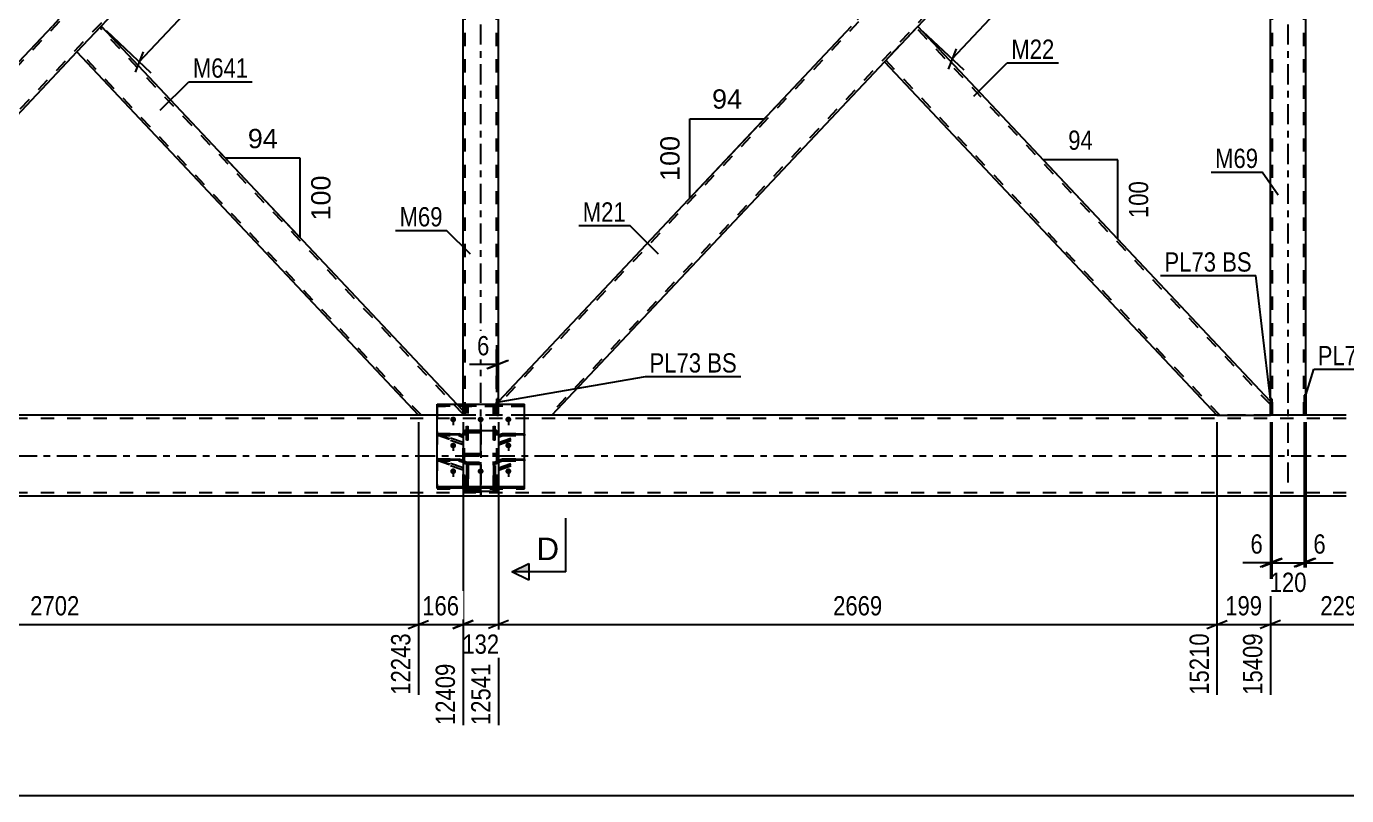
# Model space of a CAD drawing. Header units: millimetres. Extents: x -75 to 766, y -422 to 172.
# Drawn here: x 391.5 to 587.7, y -178.1 to -63.8 of the extents above; entities that cross this region are included whole.
import ezdxf

# ---------------------------------------------------------------- set-up
doc = ezdxf.new("R2010")
doc.units = ezdxf.units.MM
doc.linetypes.add('DXK_LINE_DOT2', pattern=[3.9198, 1.9599, -1.9599])
doc.linetypes.add('DXK_LINE_DOT3', pattern=[5.9187, 2.979, -0.9799, 0.9799, -0.9799])
doc.styles.add('Arial', font='ARIAL.TTF', dxfattribs={"height": 0.2})
doc.styles.add('Arial Narrow', font='ARIALN.TTF', dxfattribs={"height": 0.2})

# ---------------------------------------------------------------- blocks, each defined once
blk = doc.blocks.new('Part-386048478-1392 - 1175')
at = {"color": 7, "linetype": 'DXK_LINE_DOT2'}
for p, q in [((450.16, -6), (341.64, -121.2)), ((456.36, -6.19), (347.64, -121.6)), ((456.36, -6), (449.72, -6)), ((398.95, -59.89), (395.32, -63.75)), ((402.58, -63.75), (398.95, -67.6)), ((348.08, -121.6), (341.64, -121.6))]:
    blk.add_line(p, q, dxfattribs=at)
at = {"color": 2, "linetype": 'Continuous'}
for p, q in [((449.72, -6), (398.95, -59.89)), ((456.36, -6.65), (402.58, -63.75)), ((456.36, -6.65), (456.36, -6)), ((341.64, -120.73), (395.32, -63.75)), ((398.95, -67.6), (348.08, -121.6)), ((341.64, -121.6), (341.64, -120.73))]:
    blk.add_line(p, q, dxfattribs=at)
blk = doc.blocks.new('Part-386048478-1395 - 1175')
at = {"color": 7, "linetype": 'DXK_LINE_DOT2'}
for p, q in [((568.85, -6), (461.64, -120.01)), ((576.36, -7.59), (469.15, -121.6)), ((568.42, -6), (568.44, -6)), ((568.44, -6), (568.42, -6)), ((576.36, -6), (576.36, -8.06)), ((519, -58.55), (514.06, -63.8)), ((523.94, -63.8), (519, -69.05)), ((461.64, -121.6), (461.64, -119.54)), ((465.5, -121.6), (461.64, -121.6)), ((469.58, -121.6), (469.56, -121.6)), ((469.58, -121.6), (469.56, -121.6))]:
    blk.add_line(p, q, dxfattribs=at)
at = {"color": 2, "linetype": 'Continuous'}
for p, q in [((568.42, -6), (519, -58.55)), ((576.36, -6), (568.44, -6)), ((576.36, -8.06), (523.94, -63.8)), ((514.06, -63.8), (461.64, -119.54)), ((519, -69.05), (469.58, -121.6)), ((468.71, -121.6), (465.5, -121.6)), ((469.56, -121.6), (468.71, -121.6))]:
    blk.add_line(p, q, dxfattribs=at)
blk = doc.blocks.new('Part-386048478-1463 - 1175')
at = {"color": 7, "linetype": 'DXK_LINE_DOT2'}
for p, q in [((460.88, -125.28), (460.88, -120.28)), ((460.88, -120.28), (461.12, -120.28)), ((461.12, -125.28), (461.12, -120.28)), ((460.88, -123.34), (461.12, -123.34)), ((460.88, -124.11), (461.12, -124.11)), ((461.12, -125.28), (460.88, -125.28))]:
    blk.add_line(p, q, dxfattribs=at)
blk = doc.blocks.new('Part-386048478-1399 - 1175')
at = {"color": 7, "linetype": 'DXK_LINE_DOT3'}
blk.add_line((579, -131.6), (579, 4), dxfattribs=at)
at = {"color": 7, "linetype": 'DXK_LINE_DOT2'}
for p, q in [((581.64, -6), (576.36, -6)), ((576.36, -8.46), (576.36, -6)), ((576.68, -121.6), (576.68, -6)), ((581.32, -121.6), (581.32, -6)), ((581.64, -8.98), (581.64, -6)), ((576.36, -121.6), (576.36, -119.14)), ((581.64, -121.6), (581.64, -118.62)), ((581.64, -121.6), (576.36, -121.6))]:
    blk.add_line(p, q, dxfattribs=at)
at = {"color": 2, "linetype": 'Continuous'}
for p, q in [((576.36, -119.14), (576.36, -8.46)), ((581.64, -118.62), (581.64, -8.98))]:
    blk.add_line(p, q, dxfattribs=at)
blk = doc.blocks.new('Part-386048478-1465 - 1175')
at = {"color": 7, "linetype": 'DXK_LINE_DOT2'}
for p, q in [((460.88, -132.49), (460.88, -129.07)), ((460.88, -129.07), (461.12, -129.07)), ((460.88, -129.43), (461.12, -129.43)), ((461.12, -129.07), (461.12, -132.49)), ((461.12, -130.24), (460.88, -130.24)), ((461.12, -132.49), (460.88, -132.49))]:
    blk.add_line(p, q, dxfattribs=at)
blk = doc.blocks.new('Part-386048478-1466 - 1175')
at = {"color": 7, "linetype": 'DXK_LINE_DOT2'}
for p, q in [((452.5, -128.38), (452.5, -128.15)), ((455.76, -128.15), (452.5, -128.15)), ((452.5, -128.15), (456.36, -129.52)), ((452.5, -128.38), (455.76, -128.38)), ((456.36, -129.75), (452.5, -128.38)), ((455.76, -128.38), (455.76, -128.15)), ((455.76, -128.15), (456.36, -128.36)), ((455.76, -128.38), (456.36, -128.58)), ((456.36, -128.36), (456.36, -129.75))]:
    blk.add_line(p, q, dxfattribs=at)
blk = doc.blocks.new('Part-386048478-1402 - 1175')
at = {"color": 7, "linetype": 'DXK_LINE_DOT3'}
blk.add_line((459, -131.6), (459, 4), dxfattribs=at)
at = {"color": 7, "linetype": 'DXK_LINE_DOT2'}
for p, q in [((461.64, -6), (456.36, -6)), ((456.36, -6.65), (456.36, -6)), ((456.68, -121.6), (456.68, -6)), ((461.32, -121.6), (461.32, -6)), ((461.64, -8.46), (461.64, -6)), ((461.64, -121.6), (461.64, -119.14)), ((456.36, -121.6), (456.36, -119.95)), ((461.64, -121.6), (456.36, -121.6))]:
    blk.add_line(p, q, dxfattribs=at)
at = {"color": 2, "linetype": 'Continuous'}
for p, q in [((456.36, -119.95), (456.36, -6.65)), ((461.64, -119.14), (461.64, -8.46))]:
    blk.add_line(p, q, dxfattribs=at)
blk = doc.blocks.new('Part-386048478-1467 - 1175')
at = {"color": 7, "linetype": 'DXK_LINE_DOT2'}
for p, q in [((452.5, -124.62), (452.5, -124.4)), ((455.76, -124.4), (452.5, -124.4)), ((452.5, -124.4), (456.36, -125.76)), ((452.5, -124.62), (455.76, -124.62)), ((456.36, -125.99), (452.5, -124.62)), ((455.76, -124.62), (455.76, -124.4)), ((455.76, -124.4), (456.36, -124.6)), ((455.76, -124.62), (456.36, -124.83)), ((456.36, -124.6), (456.36, -125.99))]:
    blk.add_line(p, q, dxfattribs=at)
blk = doc.blocks.new('Part-386048478-1468 - 1175')
at = {"color": 7, "linetype": 'DXK_LINE_DOT2'}
for p, q in [((462.24, -128.15), (461.64, -128.36)), ((461.64, -129.52), (465.5, -128.15)), ((461.64, -128.36), (461.64, -129.75)), ((461.64, -128.58), (462.24, -128.38)), ((461.64, -129.75), (465.5, -128.38)), ((465.5, -128.15), (462.24, -128.15)), ((462.24, -128.15), (462.24, -128.38)), ((462.24, -128.38), (465.5, -128.38)), ((465.5, -128.15), (465.5, -128.38))]:
    blk.add_line(p, q, dxfattribs=at)
blk = doc.blocks.new('Part-386048478-1469 - 1175')
at = {"color": 7, "linetype": 'DXK_LINE_DOT2'}
for p, q in [((462.24, -124.4), (461.64, -124.6)), ((461.64, -125.76), (465.5, -124.4)), ((461.64, -124.6), (461.64, -125.99)), ((461.64, -124.83), (462.24, -124.62)), ((461.64, -125.99), (465.5, -124.62)), ((465.5, -124.4), (462.24, -124.4)), ((462.24, -124.4), (462.24, -124.62)), ((462.24, -124.62), (465.5, -124.62)), ((465.5, -124.4), (465.5, -124.62))]:
    blk.add_line(p, q, dxfattribs=at)
blk = doc.blocks.new('Part-386048478-1470 - 1175')
at = {"color": 7, "linetype": 'DXK_LINE_DOT2'}
for p, q in [((460.88, -128.97), (460.88, -132.39)), ((461.12, -128.97), (460.88, -128.97)), ((460.88, -129.33), (461.12, -129.33)), ((461.12, -132.39), (461.12, -128.97)), ((461.12, -130.13), (460.88, -130.13))]:
    blk.add_line(p, q, dxfattribs=at)
at = {"color": 2, "linetype": 'Continuous'}
blk.add_line((460.88, -132.39), (461.12, -132.39), dxfattribs=at)
blk = doc.blocks.new('Part-386048478-1471 - 1175')
at = {"color": 7, "linetype": 'DXK_LINE_DOT2'}
for p, q in [((456.88, -128.97), (456.88, -132.39)), ((457.12, -128.97), (456.88, -128.97)), ((456.88, -129.33), (457.12, -129.33)), ((457.12, -132.39), (457.12, -128.97)), ((457.12, -130.13), (456.88, -130.13))]:
    blk.add_line(p, q, dxfattribs=at)
at = {"color": 2, "linetype": 'Continuous'}
blk.add_line((456.88, -132.39), (457.12, -132.39), dxfattribs=at)
blk = doc.blocks.new('Part-386048478-1407 - 1175')
at = {"color": 7, "linetype": 'DXK_LINE_DOT3'}
blk.add_line((459, -133.48), (459, -122.86), dxfattribs=at)
at = {"color": 7, "linetype": 'DXK_LINE_DOT2'}
for p, q in [((456.4, -124.08), (456.36, -124.25)), ((456.36, -132.36), (456.36, -124.25)), ((456.5, -123.93), (456.4, -124.08)), ((456.66, -123.83), (456.5, -123.93)), ((456.6, -124.25), (456.62, -124.17)), ((456.6, -132.36), (456.6, -124.25)), ((456.62, -124.17), (456.67, -124.09)), ((456.84, -123.8), (456.66, -123.83)), ((456.67, -124.09), (456.75, -124.04)), ((456.75, -124.04), (456.84, -124.03)), ((456.84, -123.8), (461.16, -123.8)), ((456.84, -124.03), (461.16, -124.03)), ((461.34, -123.83), (461.16, -123.8)), ((461.16, -124.03), (461.25, -124.04)), ((461.25, -124.04), (461.33, -124.09)), ((461.33, -124.09), (461.38, -124.17)), ((461.5, -123.93), (461.34, -123.83)), ((461.38, -124.17), (461.4, -124.25)), ((461.4, -132.36), (461.4, -124.25)), ((461.6, -124.08), (461.5, -123.93)), ((461.64, -124.25), (461.6, -124.08)), ((461.64, -132.36), (461.64, -124.25)), ((456.66, -127.29), (456.84, -127.25)), ((456.75, -127.52), (456.67, -127.58)), ((456.84, -127.5), (456.75, -127.52)), ((456.84, -127.25), (461.16, -127.25)), ((456.84, -127.5), (461.16, -127.5)), ((461.16, -127.25), (461.34, -127.29)), ((461.25, -127.52), (461.16, -127.5)), ((461.33, -127.58), (461.25, -127.52)), ((456.36, -127.76), (456.4, -127.56)), ((456.36, -128.31), (456.4, -128.48)), ((456.4, -128.48), (456.5, -128.63)), ((456.5, -128.63), (456.66, -128.73)), ((456.62, -127.66), (456.6, -127.76)), ((456.62, -128.4), (456.6, -128.31)), ((456.67, -127.58), (456.62, -127.66)), ((456.67, -128.47), (456.62, -128.4)), ((456.66, -128.73), (456.84, -128.76)), ((456.75, -128.52), (456.67, -128.47)), ((456.84, -128.54), (456.75, -128.52)), ((456.84, -128.54), (461.16, -128.54)), ((456.84, -128.76), (461.16, -128.76)), ((461.25, -128.52), (461.16, -128.54)), ((461.16, -128.76), (461.34, -128.73)), ((461.33, -128.47), (461.25, -128.52)), ((461.38, -127.66), (461.33, -127.58)), ((461.38, -128.4), (461.33, -128.47)), ((461.34, -128.73), (461.5, -128.63)), ((461.4, -127.76), (461.38, -127.66)), ((461.4, -128.31), (461.38, -128.4)), ((461.5, -128.63), (461.6, -128.48)), ((461.6, -127.56), (461.64, -127.76)), ((461.6, -128.48), (461.64, -128.31)), ((456.37, -132.39), (456.36, -132.36)), ((456.6, -132.36), (456.62, -132.45)), ((456.62, -132.45), (456.67, -132.54)), ((456.67, -132.54), (456.75, -132.59)), ((456.75, -132.59), (456.84, -132.61)), ((456.84, -132.61), (461.16, -132.61)), ((461.16, -132.61), (461.25, -132.59)), ((461.25, -132.59), (461.33, -132.54)), ((461.33, -132.54), (461.38, -132.45)), ((461.38, -132.45), (461.4, -132.36)), ((461.64, -132.36), (461.63, -132.39))]:
    blk.add_line(p, q, dxfattribs=at)
at = {"color": 2, "linetype": 'Continuous'}
for p, q in [((456.4, -132.55), (456.37, -132.39)), ((456.84, -132.87), (456.66, -132.83)), ((456.84, -132.87), (461.16, -132.87)), ((461.34, -132.83), (461.16, -132.87)), ((461.63, -132.39), (461.6, -132.55))]:
    blk.add_line(p, q, dxfattribs=at)
at = {"color": 7, "linetype": 'DXK_LINE_DOT2'}
for centre, start, end in [((456.86, -127.74), 114.32, 159.2417), ((461.14, -127.74), 20.7583, 65.68)]:
    blk.add_arc(centre, 0.496, start, end, dxfattribs=at)
at = {"color": 2, "linetype": 'Continuous'}
for centre, start, end in [((456.86, -132.37), 200.7583, 245.68), ((461.14, -132.37), 294.32, 339.2417)]:
    blk.add_arc(centre, 0.496, start, end, dxfattribs=at)
blk = doc.blocks.new('Part-386048478-1472 - 1175')
at = {"color": 7, "linetype": 'DXK_LINE_DOT2'}
for p, q in [((461.12, -120.17), (460.88, -120.17)), ((460.88, -125.17), (460.88, -120.17)), ((461.12, -125.17), (461.12, -120.17)), ((460.88, -123.24), (461.12, -123.24)), ((460.88, -124.01), (461.12, -124.01)), ((461.12, -125.17), (460.88, -125.17))]:
    blk.add_line(p, q, dxfattribs=at)
blk = doc.blocks.new('Part-386048478-1411 - 1175')
at = {"color": 2, "linetype": 'Continuous'}
for p, q in [((398.95, -67.6), (402.58, -63.75)), ((402.58, -63.75), (455.43, -119.95)), ((449.73, -121.6), (398.95, -67.6))]:
    blk.add_line(p, q, dxfattribs=at)
at = {"color": 7, "linetype": 'DXK_LINE_DOT2'}
for p, q in [((456.36, -121.41), (402.36, -63.98)), ((399.17, -67.37), (399.18, -67.35)), ((450.17, -121.6), (399.17, -67.37)), ((456.36, -121.6), (449.73, -121.6)), ((456.36, -120.94), (455.43, -119.95)), ((456.36, -121.6), (456.36, -120.94))]:
    blk.add_line(p, q, dxfattribs=at)
blk = doc.blocks.new('Part-386048478-1412 - 1175')
at = {"color": 2, "linetype": 'Continuous'}
for p, q in [((519, -69.05), (523.94, -63.8)), ((576.36, -119.54), (523.94, -63.8)), ((519, -69.05), (568.42, -121.6)), ((568.44, -121.6), (576.36, -121.6))]:
    blk.add_line(p, q, dxfattribs=at)
at = {"color": 7, "linetype": 'DXK_LINE_DOT2'}
for p, q in [((576.36, -120.01), (523.72, -64.03)), ((519.22, -68.82), (519.24, -68.8)), ((568.85, -121.6), (519.22, -68.82)), ((576.36, -121.6), (576.36, -119.54)), ((568.42, -121.6), (568.44, -121.6)), ((568.44, -121.6), (568.42, -121.6))]:
    blk.add_line(p, q, dxfattribs=at)
blk = doc.blocks.new('Part-386048478-1418 - 1175')
at = {"color": 7, "linetype": 'DXK_LINE_DOT3'}
blk.add_line((459, -122.97), (459, -133.58), dxfattribs=at)
at = {"color": 7, "linetype": 'DXK_LINE_DOT2'}
for p, q in [((456.36, -124.36), (456.4, -124.18)), ((456.36, -132.46), (456.36, -124.36)), ((456.4, -124.18), (456.5, -124.04)), ((456.5, -124.04), (456.66, -123.94)), ((456.62, -124.27), (456.6, -124.36)), ((456.6, -132.46), (456.6, -124.36)), ((456.67, -124.2), (456.62, -124.27)), ((456.66, -123.94), (456.84, -123.91)), ((456.75, -124.15), (456.67, -124.2)), ((456.84, -124.13), (456.75, -124.15)), ((461.16, -123.91), (456.84, -123.91)), ((456.84, -124.13), (461.16, -124.13)), ((461.16, -123.91), (461.34, -123.94)), ((461.25, -124.15), (461.16, -124.13)), ((461.33, -124.2), (461.25, -124.15)), ((461.38, -124.27), (461.33, -124.2)), ((461.34, -123.94), (461.5, -124.04)), ((461.4, -124.36), (461.38, -124.27)), ((461.4, -132.46), (461.4, -124.36)), ((461.5, -124.04), (461.6, -124.18)), ((461.6, -124.18), (461.64, -124.36)), ((461.64, -132.46), (461.64, -124.36)), ((456.75, -127.37), (456.66, -127.39)), ((456.84, -127.35), (456.75, -127.37)), ((456.84, -127.35), (461.16, -127.35)), ((461.33, -127.39), (461.16, -127.35)), ((461.34, -127.39), (461.33, -127.39)), ((456.4, -127.67), (456.36, -127.86)), ((456.4, -128.59), (456.36, -128.42)), ((456.5, -128.74), (456.4, -128.59)), ((456.66, -128.83), (456.5, -128.74)), ((456.6, -127.86), (456.62, -127.77)), ((456.6, -128.42), (456.62, -128.5)), ((456.62, -127.77), (456.67, -127.68)), ((456.62, -128.5), (456.67, -128.58)), ((456.84, -128.87), (456.66, -128.83)), ((456.67, -127.68), (456.75, -127.63)), ((456.67, -128.58), (456.75, -128.63)), ((456.75, -127.63), (456.84, -127.61)), ((456.75, -128.63), (456.84, -128.64)), ((456.84, -127.61), (461.16, -127.61)), ((456.84, -128.64), (461.16, -128.64)), ((456.84, -128.87), (461.16, -128.87)), ((461.16, -127.61), (461.25, -127.63)), ((461.16, -128.64), (461.25, -128.63)), ((461.34, -128.83), (461.16, -128.87)), ((461.25, -127.63), (461.33, -127.68)), ((461.25, -128.63), (461.33, -128.58)), ((461.33, -127.68), (461.38, -127.77)), ((461.33, -128.58), (461.38, -128.5)), ((461.5, -128.74), (461.34, -128.83)), ((461.38, -127.77), (461.4, -127.86)), ((461.38, -128.5), (461.4, -128.42)), ((461.6, -128.59), (461.5, -128.74)), ((461.64, -127.86), (461.6, -127.67)), ((461.64, -128.42), (461.6, -128.59)), ((456.36, -132.46), (456.4, -132.66)), ((456.62, -132.56), (456.6, -132.46)), ((456.67, -132.64), (456.62, -132.56)), ((456.66, -132.93), (456.84, -132.97)), ((456.75, -132.7), (456.67, -132.64)), ((456.84, -132.72), (456.75, -132.7)), ((456.84, -132.72), (461.16, -132.72)), ((456.84, -132.97), (461.16, -132.97)), ((461.25, -132.7), (461.16, -132.72)), ((461.16, -132.97), (461.34, -132.93)), ((461.33, -132.64), (461.25, -132.7)), ((461.38, -132.56), (461.33, -132.64)), ((461.4, -132.46), (461.38, -132.56)), ((461.6, -132.66), (461.64, -132.46))]:
    blk.add_line(p, q, dxfattribs=at)
for centre, start, end in [((456.86, -127.84), 114.32, 159.2417), ((461.14, -127.84), 20.7583, 65.68), ((456.86, -132.48), 200.7583, 245.68), ((461.14, -132.48), 294.32, 339.2417)]:
    blk.add_arc(centre, 0.496, start, end, dxfattribs=at)
blk = doc.blocks.new('Part-386048478-1420 - 1175')
at = {"color": 7, "linetype": 'DXK_LINE_DOT2'}
for p, q in [((465.5, -120.06), (452.5, -120.06)), ((452.5, -120.06), (452.5, -132.5)), ((465.5, -120.28), (452.5, -120.28)), ((465.5, -132.5), (465.5, -120.06)), ((465.5, -132.28), (452.5, -132.28)), ((452.5, -132.5), (465.5, -132.5))]:
    blk.add_line(p, q, dxfattribs=at)
blk = doc.blocks.new('Bolt-386048478-1539 - 1175')
at = {"linetype": 'Continuous'}
for points in [[(454.9, -122.62), (454.81, -122.61), (454.72, -122.59), (454.64, -122.54), (454.57, -122.49), (454.52, -122.42), (454.48, -122.34), (454.46, -122.25), (454.46, -122.17), (454.48, -122.08), (454.52, -122), (454.57, -121.93), (454.64, -121.87), (454.72, -121.83), (454.81, -121.81), (454.9, -121.8), (454.99, -121.81), (455.08, -121.83), (455.16, -121.87), (455.23, -121.93), (455.28, -122), (455.32, -122.08), (455.34, -122.17), (455.34, -122.25), (455.32, -122.34), (455.28, -122.42), (455.23, -122.49), (455.16, -122.54), (455.08, -122.59), (454.99, -122.61)], [(458.98, -122.62), (458.89, -122.61), (458.8, -122.59), (458.72, -122.54), (458.65, -122.49), (458.6, -122.42), (458.56, -122.34), (458.54, -122.25), (458.54, -122.17), (458.56, -122.08), (458.6, -122), (458.65, -121.93), (458.72, -121.87), (458.8, -121.83), (458.89, -121.81), (458.98, -121.8), (459.07, -121.81), (459.16, -121.83), (459.24, -121.87), (459.31, -121.93), (459.36, -122), (459.4, -122.08), (459.42, -122.17), (459.42, -122.25), (459.4, -122.34), (459.36, -122.42), (459.31, -122.49), (459.24, -122.54), (459.16, -122.59), (459.07, -122.61)], [(463.1, -122.62), (463.01, -122.61), (462.92, -122.59), (462.84, -122.54), (462.77, -122.49), (462.72, -122.42), (462.68, -122.34), (462.66, -122.25), (462.66, -122.17), (462.68, -122.08), (462.72, -122), (462.77, -121.93), (462.84, -121.87), (462.92, -121.83), (463.01, -121.81), (463.1, -121.8), (463.19, -121.81), (463.28, -121.83), (463.36, -121.87), (463.43, -121.93), (463.48, -122), (463.52, -122.08), (463.54, -122.17), (463.54, -122.25), (463.52, -122.34), (463.48, -122.42), (463.43, -122.49), (463.36, -122.54), (463.28, -122.59), (463.19, -122.61)], [(454.9, -126.49), (454.81, -126.49), (454.72, -126.46), (454.64, -126.42), (454.57, -126.36), (454.52, -126.29), (454.48, -126.21), (454.46, -126.12), (454.46, -126.04), (454.48, -125.95), (454.52, -125.87), (454.57, -125.8), (454.64, -125.75), (454.72, -125.7), (454.81, -125.68), (454.9, -125.67), (454.99, -125.68), (455.08, -125.7), (455.16, -125.75), (455.23, -125.8), (455.28, -125.87), (455.32, -125.95), (455.34, -126.04), (455.34, -126.12), (455.32, -126.21), (455.28, -126.29), (455.23, -126.36), (455.16, -126.42), (455.08, -126.46), (454.99, -126.49)], [(463.1, -126.49), (463.01, -126.49), (462.92, -126.46), (462.84, -126.42), (462.77, -126.36), (462.72, -126.29), (462.68, -126.21), (462.66, -126.12), (462.66, -126.04), (462.68, -125.95), (462.72, -125.87), (462.77, -125.8), (462.84, -125.75), (462.92, -125.7), (463.01, -125.68), (463.1, -125.67), (463.19, -125.68), (463.28, -125.7), (463.36, -125.75), (463.43, -125.8), (463.48, -125.87), (463.52, -125.95), (463.54, -126.04), (463.54, -126.12), (463.52, -126.21), (463.48, -126.29), (463.43, -126.36), (463.36, -126.42), (463.28, -126.46), (463.19, -126.49)], [(454.9, -130.33), (454.81, -130.32), (454.72, -130.29), (454.64, -130.25), (454.57, -130.19), (454.52, -130.12), (454.48, -130.04), (454.46, -129.96), (454.46, -129.87), (454.48, -129.79), (454.52, -129.71), (454.57, -129.64), (454.64, -129.58), (454.72, -129.54), (454.81, -129.51), (454.9, -129.5), (454.99, -129.51), (455.08, -129.54), (455.16, -129.58), (455.23, -129.64), (455.28, -129.71), (455.32, -129.79), (455.34, -129.87), (455.34, -129.96), (455.32, -130.04), (455.28, -130.12), (455.23, -130.19), (455.16, -130.25), (455.08, -130.29), (454.99, -130.32)], [(458.98, -130.33), (458.89, -130.32), (458.8, -130.29), (458.72, -130.25), (458.65, -130.19), (458.6, -130.12), (458.56, -130.04), (458.54, -129.96), (458.54, -129.87), (458.56, -129.79), (458.6, -129.71), (458.65, -129.64), (458.72, -129.58), (458.8, -129.54), (458.89, -129.51), (458.98, -129.5), (459.07, -129.51), (459.16, -129.54), (459.24, -129.58), (459.31, -129.64), (459.36, -129.71), (459.4, -129.79), (459.42, -129.87), (459.42, -129.96), (459.4, -130.04), (459.36, -130.12), (459.31, -130.19), (459.24, -130.25), (459.16, -130.29), (459.07, -130.32)], [(463.1, -130.33), (463.01, -130.32), (462.92, -130.29), (462.84, -130.25), (462.77, -130.19), (462.72, -130.12), (462.68, -130.04), (462.66, -129.96), (462.66, -129.87), (462.68, -129.79), (462.72, -129.71), (462.77, -129.64), (462.84, -129.58), (462.92, -129.54), (463.01, -129.51), (463.1, -129.5), (463.19, -129.51), (463.28, -129.54), (463.36, -129.58), (463.43, -129.64), (463.48, -129.71), (463.52, -129.79), (463.54, -129.87), (463.54, -129.96), (463.52, -130.04), (463.48, -130.12), (463.43, -130.19), (463.36, -130.25), (463.28, -130.29), (463.19, -130.32)]]:
    blk.add_hatch(color=1, dxfattribs=at).paths.add_polyline_path(points)
at = {"color": 1, "linetype": 'Continuous'}
for p, q in [((454.9, -121.81), (454.9, -122.95)), ((458.98, -121.81), (458.98, -122.95)), ((463.1, -121.81), (463.1, -122.95)), ((454.9, -125.68), (454.9, -126.82)), ((463.1, -125.68), (463.1, -126.82)), ((454.9, -129.52), (454.9, -130.65)), ((458.98, -129.52), (458.98, -130.65)), ((463.1, -129.52), (463.1, -130.65))]:
    blk.add_line(p, q, dxfattribs=at)
blk = doc.blocks.new('Part-386048478-21863 - 1175')
at = {"color": 7, "linetype": 'DXK_LINE_DOT2'}
for p, q in [((461.4, -121.6), (461.4, -119.14)), ((461.64, -119.14), (461.4, -119.14)), ((461.64, -121.6), (461.64, -119.14)), ((461.64, -121.6), (461.4, -121.6))]:
    blk.add_line(p, q, dxfattribs=at)
blk = doc.blocks.new('Part-386048478-1443 - 1175')
at = {"color": 2, "linetype": 'Continuous'}
for p, q in [((452.5, -132.39), (452.5, -119.95)), ((452.5, -119.95), (465.5, -119.95)), ((465.5, -132.39), (465.5, -119.95)), ((452.5, -132.17), (465.5, -132.17)), ((452.5, -132.39), (465.5, -132.39))]:
    blk.add_line(p, q, dxfattribs=at)
at = {"color": 7, "linetype": 'DXK_LINE_DOT2'}
blk.add_line((452.5, -120.17), (465.5, -120.17), dxfattribs=at)
blk = doc.blocks.new('Part-386048478-1444 - 1175')
at = {"color": 7, "linetype": 'DXK_LINE_DOT2'}
for p, q in [((587.64, -121.6), (-27.5, -121.6)), ((469.56, -121.6), (452.5, -121.6)), ((576.6, -121.6), (568.44, -121.6)), ((581.64, -121.6), (581.4, -121.6)), ((587.64, -122.08), (-40, -122.08)), ((587.64, -133.12), (-40, -133.12))]:
    blk.add_line(p, q, dxfattribs=at)
at = {"color": 2, "linetype": 'Continuous'}
for p, q in [((452.5, -121.6), (225.5, -121.6)), ((568.44, -121.6), (469.56, -121.6)), ((581.4, -121.6), (576.6, -121.6)), ((587.64, -121.6), (581.64, -121.6)), ((587.64, -133.6), (-35.2, -133.6))]:
    blk.add_line(p, q, dxfattribs=at)
at = {"color": 7, "linetype": 'DXK_LINE_DOT3'}
blk.add_line((-42, -127.6), (587.64, -127.6), dxfattribs=at)
blk = doc.blocks.new('Part-386048478-1462 - 1175')
at = {"color": 7, "linetype": 'DXK_LINE_DOT2'}
for p, q in [((456.88, -125.27), (456.88, -120.28)), ((456.88, -120.28), (457.12, -120.28)), ((457.12, -125.27), (457.12, -120.28)), ((456.88, -123.34), (457.12, -123.34)), ((456.88, -124.11), (457.12, -124.11)), ((457.12, -125.27), (456.88, -125.27))]:
    blk.add_line(p, q, dxfattribs=at)
blk = doc.blocks.new('Part-386048478-1464 - 1175')
at = {"color": 7, "linetype": 'DXK_LINE_DOT2'}
for p, q in [((456.88, -132.5), (456.88, -129.07)), ((456.88, -129.07), (457.12, -129.07)), ((456.88, -129.43), (457.12, -129.43)), ((457.12, -129.07), (457.12, -132.5)), ((457.12, -130.24), (456.88, -130.24)), ((457.12, -132.5), (456.88, -132.5))]:
    blk.add_line(p, q, dxfattribs=at)
blk = doc.blocks.new('Part-386048478-1473 - 1175')
at = {"color": 7, "linetype": 'DXK_LINE_DOT2'}
for p, q in [((457.12, -120.17), (456.88, -120.17)), ((456.88, -125.17), (456.88, -120.17)), ((457.12, -125.17), (457.12, -120.17)), ((456.88, -123.24), (457.12, -123.24)), ((456.88, -124.01), (457.12, -124.01)), ((457.12, -125.17), (456.88, -125.17))]:
    blk.add_line(p, q, dxfattribs=at)
blk = doc.blocks.new('Part-386048478-1474 - 1175')
at = {"color": 2, "linetype": 'Continuous'}
blk.add_line((452.5, -128.05), (452.5, -128.27), dxfattribs=at)
at = {"color": 7, "linetype": 'DXK_LINE_DOT2'}
for p, q in [((452.5, -128.05), (455.76, -128.05)), ((456.36, -129.42), (452.5, -128.05)), ((455.76, -128.27), (452.5, -128.27)), ((452.5, -128.27), (456.36, -129.64)), ((455.76, -128.05), (456.36, -128.25)), ((455.76, -128.05), (455.76, -128.27)), ((455.76, -128.27), (456.36, -128.48)), ((456.36, -128.25), (456.36, -129.64))]:
    blk.add_line(p, q, dxfattribs=at)
blk = doc.blocks.new('Part-386048478-1475 - 1175')
at = {"color": 2, "linetype": 'Continuous'}
blk.add_line((452.5, -124.29), (452.5, -124.51), dxfattribs=at)
at = {"color": 7, "linetype": 'DXK_LINE_DOT2'}
for p, q in [((452.5, -124.29), (455.76, -124.29)), ((456.36, -125.66), (452.5, -124.29)), ((455.76, -124.51), (452.5, -124.51)), ((452.5, -124.51), (456.36, -125.88)), ((455.76, -124.29), (456.36, -124.49)), ((455.76, -124.29), (455.76, -124.51)), ((455.76, -124.51), (456.36, -124.72)), ((456.36, -124.49), (456.36, -125.88))]:
    blk.add_line(p, q, dxfattribs=at)
blk = doc.blocks.new('Part-386048478-1476 - 1175')
at = {"color": 7, "linetype": 'DXK_LINE_DOT2'}
for p, q in [((461.64, -128.25), (462.24, -128.05)), ((461.64, -129.42), (465.5, -128.05)), ((461.64, -128.25), (461.64, -129.64)), ((462.24, -128.27), (461.64, -128.48)), ((461.64, -129.64), (465.5, -128.27)), ((462.24, -128.27), (462.24, -128.05)), ((462.24, -128.05), (465.5, -128.05)), ((465.5, -128.27), (462.24, -128.27))]:
    blk.add_line(p, q, dxfattribs=at)
at = {"color": 2, "linetype": 'Continuous'}
blk.add_line((465.5, -128.27), (465.5, -128.05), dxfattribs=at)
blk = doc.blocks.new('Part-386048478-1477 - 1175')
at = {"color": 7, "linetype": 'DXK_LINE_DOT2'}
for p, q in [((461.64, -124.49), (462.24, -124.29)), ((461.64, -125.66), (465.5, -124.29)), ((461.64, -124.49), (461.64, -125.88)), ((462.24, -124.51), (461.64, -124.72)), ((461.64, -125.88), (465.5, -124.51)), ((462.24, -124.51), (462.24, -124.29)), ((462.24, -124.29), (465.5, -124.29)), ((465.5, -124.51), (462.24, -124.51))]:
    blk.add_line(p, q, dxfattribs=at)
at = {"color": 2, "linetype": 'Continuous'}
blk.add_line((465.5, -124.51), (465.5, -124.29), dxfattribs=at)
blk = doc.blocks.new('Bolt-386048478-1531 - 1175')
at = {"color": 1, "linetype": 'DXK_LINE_DOT2'}
for p, q in [((454.9, -121.92), (454.9, -123.05)), ((458.98, -121.92), (458.98, -123.05)), ((463.1, -121.92), (463.1, -123.05)), ((454.9, -125.75), (454.9, -126.89)), ((463.1, -125.75), (463.1, -126.89)), ((454.9, -129.62), (454.9, -130.76)), ((458.98, -129.62), (458.98, -130.76)), ((463.1, -129.62), (463.1, -130.76))]:
    blk.add_line(p, q, dxfattribs=at)
blk = doc.blocks.new('Part-386048478-21858 - 1175')
at = {"color": 2, "linetype": 'Continuous'}
for p, q in [((581.64, -118.62), (581.4, -118.62)), ((581.4, -118.62), (581.4, -121.6)), ((581.64, -118.62), (581.64, -121.6)), ((581.64, -121.6), (581.4, -121.6))]:
    blk.add_line(p, q, dxfattribs=at)
blk = doc.blocks.new('Part-386048478-21859 - 1175')
at = {"color": 7, "linetype": 'DXK_LINE_DOT2'}
for p, q in [((581.4, -121.6), (581.4, -118.62)), ((581.64, -118.62), (581.4, -118.62)), ((581.64, -121.6), (581.64, -118.62)), ((581.64, -121.6), (581.4, -121.6))]:
    blk.add_line(p, q, dxfattribs=at)
blk = doc.blocks.new('Part-386048478-21860 - 1175')
at = {"color": 2, "linetype": 'Continuous'}
for p, q in [((576.6, -119.14), (576.36, -119.14)), ((576.36, -119.14), (576.36, -121.6)), ((576.6, -119.14), (576.6, -121.6)), ((576.6, -121.6), (576.36, -121.6))]:
    blk.add_line(p, q, dxfattribs=at)
blk = doc.blocks.new('Part-386048478-21861 - 1175')
at = {"color": 7, "linetype": 'DXK_LINE_DOT2'}
for p, q in [((576.36, -121.6), (576.36, -119.14)), ((576.6, -119.14), (576.36, -119.14)), ((576.6, -121.6), (576.6, -119.14)), ((576.6, -121.6), (576.36, -121.6))]:
    blk.add_line(p, q, dxfattribs=at)
blk = doc.blocks.new('Part-386048478-21862 - 1175')
at = {"color": 2, "linetype": 'Continuous'}
for p, q in [((461.4, -119.14), (461.64, -119.14)), ((461.4, -119.95), (461.4, -119.14)), ((461.64, -119.14), (461.64, -119.95))]:
    blk.add_line(p, q, dxfattribs=at)
at = {"color": 7, "linetype": 'DXK_LINE_DOT2'}
for p, q in [((461.4, -121.6), (461.4, -119.95)), ((461.4, -121.6), (461.64, -121.6)), ((461.64, -121.6), (461.64, -119.95))]:
    blk.add_line(p, q, dxfattribs=at)
blk = doc.blocks.new('StraightDimension-386048478-29493 - 1175')
at = {"color": 7, "linetype": 'Continuous'}
for p, q in [((568.42, -122.6), (568.42, -163.13)), ((576.36, -122.6), (576.36, -163.13)), ((566.92, -153.28), (569.92, -152.08)), ((568.42, -152.68), (576.36, -152.68)), ((577.86, -152.08), (574.86, -153.28))]:
    blk.add_line(p, q, dxfattribs=at)
at = {"color": 0}
blk.add_wipeout([(575.73, -151.93), (575.73, -147.73), (569.05, -147.73), (569.05, -151.93)], dxfattribs=at)
at = {"color": 0, "linetype": 'Continuous'}
blk.add_wipeout([(575.76, -153.38), (571.56, -153.38), (571.56, -163.73), (575.76, -163.73)], dxfattribs=at)
at = {"color": 3, "style": 'Arial Narrow'}
blk.add_text('199', height=2.863, dxfattribs=at).set_placement((569.65, -151.33))
at = {"color": 3, "linetype": 'Continuous', "style": 'Arial Narrow'}
blk.add_text('15409', height=2.863, rotation=90.0002, dxfattribs=at).set_placement((575.16, -163.13))
blk = doc.blocks.new('StraightDimension-386048478-54152 - 1175')
at = {"color": 7, "linetype": 'Continuous'}
blk.add_line((-41, -178.11), (599.54, -178.11), dxfattribs=at)
blk = doc.blocks.new('StraightDimension-386048478-29494 - 1175')
at = {"color": 7, "linetype": 'Continuous'}
for p, q in [((461.64, -122.6), (461.64, -167.63)), ((568.42, -122.6), (568.42, -163.13)), ((463.14, -152.08), (460.14, -153.28)), ((461.64, -152.68), (568.42, -152.68)), ((566.92, -153.28), (569.92, -152.08))]:
    blk.add_line(p, q, dxfattribs=at)
at = {"color": 0}
blk.add_wipeout([(519.28, -151.93), (519.28, -147.73), (510.77, -147.73), (510.77, -151.93)], dxfattribs=at)
at = {"color": 0, "linetype": 'Continuous'}
blk.add_wipeout([(567.82, -153.38), (563.62, -153.38), (563.62, -163.73), (567.82, -163.73)], dxfattribs=at)
at = {"color": 3, "style": 'Arial Narrow'}
blk.add_text('2669', height=2.863, dxfattribs=at).set_placement((511.37, -151.33))
at = {"color": 3, "linetype": 'Continuous', "style": 'Arial Narrow'}
blk.add_text('15210', height=2.863, rotation=90.0002, dxfattribs=at).set_placement((567.22, -163.13))
blk = doc.blocks.new('StraightDimension-386048478-38050 - 1175')
at = {"color": 7, "linetype": 'Continuous'}
for p, q in [((581.4, -122.6), (581.4, -145.9)), ((581.64, -122.6), (581.64, -145.9)), ((579.9, -144.1), (582.9, -142.9)), ((583.14, -142.9), (580.14, -144.1)), ((581.4, -143.5), (581.64, -143.5))]:
    blk.add_line(p, q, dxfattribs=at)
at = {"color": 0}
blk.add_wipeout([(585.19, -142.75), (585.19, -138.55), (582.16, -138.55), (582.16, -142.75)], dxfattribs=at)
at = {"color": 7, "linetype": 'Continuous'}
blk.add_line((581.64, -143.5), (585.72, -143.5), dxfattribs=at)
blk.add_line((581.64, -143.5), (585.72, -143.5), dxfattribs=at)
at = {"color": 3, "style": 'Arial Narrow'}
blk.add_text('6', height=2.86, dxfattribs=at).set_placement((582.76, -142.15))
blk = doc.blocks.new('StraightDimension-386048478-47176 - 1175')
at = {"color": 7, "linetype": 'Continuous'}
for p, q in [((457.09, -7.34), (463.76, -13.62)), ((461.42, -13.48), (462.61, -10.48)), ((408.23, -69.07), (462.01, -11.98)), ((403.3, -64.43), (409.98, -70.72)), ((408.82, -67.57), (407.64, -70.58))]:
    blk.add_line(p, q, dxfattribs=at)
at = {"color": 0}
blk.add_wipeout([(437.49, -36.91), (434.44, -34.03), (428.6, -40.23), (431.66, -43.11)], dxfattribs=at)
at = {"color": 3, "style": 'Arial Narrow'}
blk.add_text('1961', height=2.863, rotation=46.7132, dxfattribs=at).set_placement((431.63, -42.26))
blk = doc.blocks.new('StraightDimension-386048478-46620 - 1175')
at = {"color": 7, "linetype": 'Continuous'}
for p, q in [((577.09, -8.75), (583.24, -14.53)), ((580.9, -14.39), (582.08, -11.38)), ((529.07, -68.62), (581.49, -12.89)), ((524.67, -64.49), (530.82, -70.27)), ((529.66, -67.12), (528.48, -70.13))]:
    blk.add_line(p, q, dxfattribs=at)
at = {"color": 0}
blk.add_wipeout([(557.65, -37.14), (554.59, -34.26), (548.76, -40.46), (551.82, -43.34)], dxfattribs=at)
at = {"color": 3, "style": 'Arial Narrow'}
blk.add_text('1913', height=2.863, rotation=46.7591, dxfattribs=at).set_placement((551.79, -42.49))
blk = doc.blocks.new('AngleDimension-386048478-47351 - 1175')
at = {"color": 7, "linetype": 'Continuous'}
for p, q in [((502.71, -75.86), (501.15, -77.52)), ((490.05, -77.52), (501.15, -77.52)), ((490.05, -89.32), (501.15, -77.52)), ((490.05, -89.32), (490.05, -77.52))]:
    blk.add_line(p, q, dxfattribs=at)
at = {"color": 0}
for points in [[(498.43, -76.62), (498.43, -72.42), (492.78, -72.42), (492.78, -76.62)], [(489.15, -79.49), (484.95, -79.49), (484.95, -87.36), (489.15, -87.36)]]:
    blk.add_wipeout(points, dxfattribs=at)
at = {"color": 3, "style": 'Arial'}
blk.add_text('94', height=2.865, dxfattribs=at).set_placement((493.38, -76.02))
blk.add_text('100', height=2.865, rotation=90.0002, dxfattribs=at).set_placement((488.55, -86.76))
blk = doc.blocks.new('StraightDimension-386048478-29492 - 1175')
at = {"color": 7, "linetype": 'Continuous'}
for p, q in [((576.36, -122.6), (576.36, -163.13)), ((598.54, -139.4), (598.54, -163.13)), ((577.86, -152.08), (574.86, -153.28)), ((576.36, -152.68), (598.54, -152.68)), ((597.04, -153.28), (600.04, -152.08))]:
    blk.add_line(p, q, dxfattribs=at)
at = {"color": 0}
blk.add_wipeout([(591.71, -151.93), (591.71, -147.73), (583.19, -147.73), (583.19, -151.93)], dxfattribs=at)
at = {"color": 0, "linetype": 'Continuous'}
blk.add_wipeout([(597.94, -153.38), (593.74, -153.38), (593.74, -163.73), (597.94, -163.73)], dxfattribs=at)
at = {"color": 3, "style": 'Arial Narrow'}
blk.add_text('2291', height=2.863, dxfattribs=at).set_placement((583.79, -151.33))
at = {"color": 3, "linetype": 'Continuous', "style": 'Arial Narrow'}
blk.add_text('17700', height=2.863, rotation=90.0002, dxfattribs=at).set_placement((597.34, -163.13))
blk = doc.blocks.new('StraightDimension-386048478-29495 - 1175')
at = {"color": 7, "linetype": 'Continuous'}
for p, q in [((456.36, -122.6), (456.36, -167.63)), ((461.64, -122.6), (461.64, -167.63)), ((454.86, -153.28), (457.86, -152.08)), ((456.36, -152.68), (461.64, -152.68)), ((463.14, -152.08), (460.14, -153.28))]:
    blk.add_line(p, q, dxfattribs=at)
at = {"color": 0}
blk.add_wipeout([(462.34, -157.63), (462.34, -153.43), (455.66, -153.43), (455.66, -157.63)], dxfattribs=at)
at = {"color": 0, "linetype": 'Continuous'}
blk.add_wipeout([(461.04, -157.88), (456.84, -157.88), (456.84, -168.23), (461.04, -168.23)], dxfattribs=at)
at = {"color": 3, "style": 'Arial Narrow'}
blk.add_text('132', height=2.863, dxfattribs=at).set_placement((456.26, -157.03))
at = {"color": 3, "linetype": 'Continuous', "style": 'Arial Narrow'}
blk.add_text('12541', height=2.863, rotation=90.0002, dxfattribs=at).set_placement((460.44, -167.63))
blk = doc.blocks.new('StraightDimension-386048478-29496 - 1175')
at = {"color": 7, "linetype": 'Continuous'}
for p, q in [((449.73, -122.6), (449.73, -163.13)), ((456.36, -122.6), (456.36, -167.63)), ((448.23, -153.28), (451.23, -152.08)), ((449.73, -152.68), (456.36, -152.68)), ((457.86, -152.08), (454.86, -153.28))]:
    blk.add_line(p, q, dxfattribs=at)
at = {"color": 0}
blk.add_wipeout([(456.39, -151.93), (456.39, -147.73), (449.7, -147.73), (449.7, -151.93)], dxfattribs=at)
at = {"color": 0, "linetype": 'Continuous'}
blk.add_wipeout([(455.76, -157.88), (451.56, -157.88), (451.56, -168.23), (455.76, -168.23)], dxfattribs=at)
at = {"color": 3, "style": 'Arial Narrow'}
blk.add_text('166', height=2.863, dxfattribs=at).set_placement((450.3, -151.33))
at = {"color": 3, "linetype": 'Continuous', "style": 'Arial Narrow'}
blk.add_text('12409', height=2.863, rotation=90.0002, dxfattribs=at).set_placement((455.16, -167.63))
blk = doc.blocks.new('StraightDimension-386048478-29497 - 1175')
at = {"color": 7, "linetype": 'Continuous'}
for p, q in [((341.64, -122.6), (341.64, -165.8)), ((449.73, -122.6), (449.73, -163.13)), ((343.14, -152.08), (340.14, -153.28)), ((341.64, -152.68), (449.73, -152.68)), ((448.23, -153.28), (451.23, -152.08))]:
    blk.add_line(p, q, dxfattribs=at)
at = {"color": 0}
blk.add_wipeout([(399.94, -151.93), (399.94, -147.73), (391.43, -147.73), (391.43, -151.93)], dxfattribs=at)
at = {"color": 0, "linetype": 'Continuous'}
blk.add_wipeout([(449.13, -153.38), (444.93, -153.38), (444.93, -163.73), (449.13, -163.73)], dxfattribs=at)
at = {"color": 3, "style": 'Arial Narrow'}
blk.add_text('2702', height=2.863, dxfattribs=at).set_placement((392.03, -151.33))
at = {"color": 3, "linetype": 'Continuous', "style": 'Arial Narrow'}
blk.add_text('12243', height=2.863, rotation=90.0002, dxfattribs=at).set_placement((448.53, -163.13))
blk = doc.blocks.new('StraightDimension-386048478-37969 - 1175')
at = {"color": 7, "linetype": 'Continuous'}
for p, q in [((461.4, -118.14), (461.4, -111.18)), ((461.64, -117.52), (461.64, -111.18)), ((459.9, -114.63), (462.9, -113.43)), ((463.14, -113.43), (460.14, -114.63)), ((461.4, -114.03), (461.64, -114.03))]:
    blk.add_line(p, q, dxfattribs=at)
at = {"color": 0}
blk.add_wipeout([(460.88, -113.28), (460.88, -109.08), (457.85, -109.08), (457.85, -113.28)], dxfattribs=at)
at = {"color": 7, "linetype": 'Continuous'}
blk.add_line((461.4, -114.03), (457.32, -114.03), dxfattribs=at)
blk.add_line((461.4, -114.03), (457.32, -114.03), dxfattribs=at)
at = {"color": 3, "style": 'Arial Narrow'}
blk.add_text('6', height=2.86, dxfattribs=at).set_placement((458.45, -112.68))
blk = doc.blocks.new('StraightDimension-386048478-38051 - 1175')
at = {"color": 7, "linetype": 'Continuous'}
for p, q in [((576.6, -122.6), (576.6, -146.35)), ((581.4, -122.6), (581.4, -146.35)), ((575.1, -144.1), (578.1, -142.9)), ((582.9, -142.9), (579.9, -144.1)), ((576.6, -143.5), (581.4, -143.5))]:
    blk.add_line(p, q, dxfattribs=at)
at = {"color": 0}
blk.add_wipeout([(582.34, -148.45), (582.34, -144.25), (575.66, -144.25), (575.66, -148.45)], dxfattribs=at)
at = {"color": 3, "style": 'Arial Narrow'}
blk.add_text('120', height=2.863, dxfattribs=at).set_placement((576.26, -147.85))
blk = doc.blocks.new('StraightDimension-386048478-38052 - 1175')
at = {"color": 7, "linetype": 'Continuous'}
for p, q in [((576.36, -122.6), (576.36, -145.9)), ((576.6, -122.6), (576.6, -145.9)), ((574.86, -144.1), (577.86, -142.9)), ((578.1, -142.9), (575.1, -144.1)), ((576.36, -143.5), (576.6, -143.5))]:
    blk.add_line(p, q, dxfattribs=at)
at = {"color": 0}
blk.add_wipeout([(575.84, -142.75), (575.84, -138.55), (572.81, -138.55), (572.81, -142.75)], dxfattribs=at)
at = {"color": 7, "linetype": 'Continuous'}
blk.add_line((576.36, -143.5), (572.28, -143.5), dxfattribs=at)
blk.add_line((576.36, -143.5), (572.28, -143.5), dxfattribs=at)
at = {"color": 3, "style": 'Arial Narrow'}
blk.add_text('6', height=2.86, dxfattribs=at).set_placement((573.41, -142.15))
blk = doc.blocks.new('AngleDimension-386048478-47336 - 1175')
at = {"color": 7, "linetype": 'Continuous'}
for p, q in [((420.21, -82.5), (421.06, -83.4)), ((432.16, -83.4), (421.06, -83.4)), ((432.16, -95.2), (421.06, -83.4)), ((432.16, -95.2), (432.16, -83.4))]:
    blk.add_line(p, q, dxfattribs=at)
at = {"color": 0}
for points in [[(429.43, -82.5), (429.43, -78.3), (423.78, -78.3), (423.78, -82.5)], [(437.26, -85.37), (433.06, -85.37), (433.06, -93.24), (437.26, -93.24)]]:
    blk.add_wipeout(points, dxfattribs=at)
at = {"color": 3, "style": 'Arial'}
blk.add_text('94', height=2.865, dxfattribs=at).set_placement((424.38, -81.9))
blk.add_text('100', height=2.865, rotation=90.0002, dxfattribs=at).set_placement((436.66, -92.64))
blk = doc.blocks.new('AngleDimension-386048478-54218 - 1175')
at = {"color": 7, "linetype": 'Continuous'}
for p, q in [((542.57, -83.61), (542.6, -83.64)), ((553.7, -83.64), (542.6, -83.64)), ((553.7, -95.44), (542.6, -83.64)), ((553.7, -95.44), (553.7, -83.64))]:
    blk.add_line(p, q, dxfattribs=at)
at = {"color": 0}
for points in [[(550.58, -82.74), (550.58, -78.54), (545.72, -78.54), (545.72, -82.74)], [(558.8, -86.2), (554.6, -86.2), (554.6, -92.88), (558.8, -92.88)]]:
    blk.add_wipeout(points, dxfattribs=at)
at = {"color": 3, "style": 'Arial Narrow'}
blk.add_text('94', height=2.863, dxfattribs=at).set_placement((546.32, -82.14))
blk.add_text('100', height=2.863, rotation=90.0002, dxfattribs=at).set_placement((558.2, -92.28))
blk = doc.blocks.new('MarkSet-386048478-37490 - 1175')
at = {"color": 0}
blk.add_wipeout([(568.3, -100.24), (568.3, -97.24), (560.62, -97.24), (560.62, -100.24)], dxfattribs=at)
blk.add_wipeout([(568.3, -100.24), (568.3, -97.24), (560.62, -97.24), (560.62, -100.24)], dxfattribs=at)
at = {"color": 3, "style": 'Arial Narrow'}
blk.add_text('PL73', height=2.863, dxfattribs=at).set_placement((560.62, -100.24))
at = {"color": 0}
blk.add_wipeout([(573.58, -100.24), (573.58, -97.24), (569.2, -97.24), (569.2, -100.24)], dxfattribs=at)
blk.add_wipeout([(573.58, -100.24), (573.58, -97.24), (569.2, -97.24), (569.2, -100.24)], dxfattribs=at)
at = {"color": 30, "linetype": 'Continuous'}
for p in [(560.02, -100.84), (576.42, -119.64)]:
    blk.add_line(p, (574.18, -100.84), dxfattribs=at)
at = {"color": 3, "style": 'Arial Narrow'}
blk.add_text('BS', height=2.863, dxfattribs=at).set_placement((569.2, -100.24))
blk = doc.blocks.new('Mark-386048478-31513 - 1175')
at = {"color": 0}
blk.add_wipeout([(480.56, -92.81), (480.56, -89.81), (474.16, -89.81), (474.16, -92.81)], dxfattribs=at)
blk.add_wipeout([(480.56, -92.81), (480.56, -89.81), (474.16, -89.81), (474.16, -92.81)], dxfattribs=at)
at = {"color": 30, "linetype": 'Continuous'}
for p in [(473.56, -93.41), (485.4, -97.66)]:
    blk.add_line(p, (481.16, -93.41), dxfattribs=at)
at = {"color": 3, "style": 'Arial Narrow'}
blk.add_text('M21', height=2.863, dxfattribs=at).set_placement((474.16, -92.81))
blk = doc.blocks.new('Mark-386048478-31516 - 1175')
at = {"color": 0}
blk.add_wipeout([(574.55, -84.84), (574.55, -81.84), (568.15, -81.84), (568.15, -84.84)], dxfattribs=at)
blk.add_wipeout([(574.55, -84.84), (574.55, -81.84), (568.15, -81.84), (568.15, -84.84)], dxfattribs=at)
at = {"color": 30, "linetype": 'Continuous'}
for p in [(567.55, -85.44), (577.53, -88.88)]:
    blk.add_line(p, (575.15, -85.44), dxfattribs=at)
at = {"color": 3, "style": 'Arial Narrow'}
blk.add_text('M69', height=2.863, dxfattribs=at).set_placement((568.15, -84.84))
blk = doc.blocks.new('Mark-386048478-31519 - 1175')
at = {"color": 0}
blk.add_wipeout([(453.33, -93.52), (453.33, -90.52), (446.93, -90.52), (446.93, -93.52)], dxfattribs=at)
blk.add_wipeout([(453.33, -93.52), (453.33, -90.52), (446.93, -90.52), (446.93, -93.52)], dxfattribs=at)
at = {"color": 30, "linetype": 'Continuous'}
for p in [(446.33, -94.12), (457.46, -97.66)]:
    blk.add_line(p, (453.93, -94.12), dxfattribs=at)
at = {"color": 3, "style": 'Arial Narrow'}
blk.add_text('M69', height=2.863, dxfattribs=at).set_placement((446.93, -93.52))
blk = doc.blocks.new('Mark-386048478-31522 - 1175')
at = {"color": 0}
blk.add_wipeout([(424.43, -71.42), (424.43, -68.42), (416.21, -68.42), (416.21, -71.42)], dxfattribs=at)
blk.add_wipeout([(424.43, -71.42), (424.43, -68.42), (416.21, -68.42), (416.21, -71.42)], dxfattribs=at)
at = {"color": 30, "linetype": 'Continuous'}
for p, q in [((411.36, -76.26), (415.61, -72.02)), ((415.61, -72.02), (425.03, -72.02))]:
    blk.add_line(p, q, dxfattribs=at)
at = {"color": 3, "style": 'Arial Narrow'}
blk.add_text('M641', height=2.863, dxfattribs=at).set_placement((416.21, -71.42))
blk = doc.blocks.new('Mark-386048478-31525 - 1175')
at = {"color": 0}
blk.add_wipeout([(544.26, -68.62), (544.26, -65.62), (537.86, -65.62), (537.86, -68.62)], dxfattribs=at)
blk.add_wipeout([(544.26, -68.62), (544.26, -65.62), (537.86, -65.62), (537.86, -68.62)], dxfattribs=at)
at = {"color": 30, "linetype": 'Continuous'}
for p, q in [((532.31, -74.17), (537.26, -69.22)), ((537.26, -69.22), (544.86, -69.22))]:
    blk.add_line(p, q, dxfattribs=at)
at = {"color": 3, "style": 'Arial Narrow'}
blk.add_text('M22', height=2.863, dxfattribs=at).set_placement((537.86, -68.62))
blk = doc.blocks.new('MarkSet-386048478-37446 - 1175')
at = {"color": 0}
blk.add_wipeout([(491.77, -115.24), (491.77, -112.24), (484.09, -112.24), (484.09, -115.24)], dxfattribs=at)
blk.add_wipeout([(491.77, -115.24), (491.77, -112.24), (484.09, -112.24), (484.09, -115.24)], dxfattribs=at)
at = {"color": 30, "linetype": 'Continuous'}
blk.add_line((461.46, -119.64), (483.49, -115.84), dxfattribs=at)
at = {"color": 3, "style": 'Arial Narrow'}
blk.add_text('PL73', height=2.863, dxfattribs=at).set_placement((484.09, -115.24))
at = {"color": 0}
blk.add_wipeout([(497.05, -115.24), (497.05, -112.24), (492.67, -112.24), (492.67, -115.24)], dxfattribs=at)
blk.add_wipeout([(497.05, -115.24), (497.05, -112.24), (492.67, -112.24), (492.67, -115.24)], dxfattribs=at)
at = {"color": 30, "linetype": 'Continuous'}
blk.add_line((483.49, -115.84), (497.65, -115.84), dxfattribs=at)
at = {"color": 3, "style": 'Arial Narrow'}
blk.add_text('BS', height=2.863, dxfattribs=at).set_placement((492.67, -115.24))
blk = doc.blocks.new('MarkSet-386048478-37505 - 1175')
at = {"color": 0}
blk.add_wipeout([(591.07, -114.16), (591.07, -111.16), (583.4, -111.16), (583.4, -114.16)], dxfattribs=at)
blk.add_wipeout([(591.07, -114.16), (591.07, -111.16), (583.4, -111.16), (583.4, -114.16)], dxfattribs=at)
at = {"color": 30, "linetype": 'Continuous'}
blk.add_line((581.46, -119.23), (582.8, -114.76), dxfattribs=at)
at = {"color": 3, "style": 'Arial Narrow'}
blk.add_text('PL74', height=2.863, dxfattribs=at).set_placement((583.4, -114.16))
at = {"color": 0}
blk.add_wipeout([(596.35, -114.16), (596.35, -111.16), (591.97, -111.16), (591.97, -114.16)], dxfattribs=at)
blk.add_wipeout([(596.35, -114.16), (596.35, -111.16), (591.97, -111.16), (591.97, -114.16)], dxfattribs=at)
at = {"color": 30, "linetype": 'Continuous'}
blk.add_line((582.8, -114.76), (596.95, -114.76), dxfattribs=at)
at = {"color": 3, "style": 'Arial Narrow'}
blk.add_text('BS', height=2.863, dxfattribs=at).set_placement((591.97, -114.16))
blk = doc.blocks.new('SectionMark-386048478-60885 - 1175')
at = {"linetype": 'Continuous'}
for points in [[(466.14, 19.48), (466.14, 18.23), (463.64, 19.48)], [(466.14, -143.62), (466.14, -144.87), (463.64, -144.87)]]:
    blk.add_hatch(color=6, dxfattribs=at).paths.add_polyline_path(points)
at = {"color": 6, "linetype": 'Continuous'}
for p, q in [((463.64, 19.48), (466.14, 20.73)), ((466.14, 18.23), (466.14, 20.73)), ((471.64, 19.48), (463.64, 19.48)), ((463.64, 19.48), (466.14, 18.23)), ((471.64, 19.48), (471.64, 11.48)), ((471.64, -144.87), (471.64, -136.87)), ((463.64, -144.87), (466.14, -143.62)), ((471.64, -144.87), (463.64, -144.87)), ((466.14, -146.12), (463.64, -144.87)), ((466.14, -143.62), (466.14, -146.12))]:
    blk.add_line(p, q, dxfattribs=at)
at = {"color": 0, "linetype": 'Continuous'}
for points in [[(470.64, 14.23), (470.64, 17.73), (467.27, 17.73), (467.27, 14.23)], [(470.64, -143.12), (470.64, -139.62), (467.27, -139.62), (467.27, -143.12)]]:
    blk.add_wipeout(points, dxfattribs=at)
at = {"color": 3, "linetype": 'Continuous', "style": 'Arial'}
for p in [(467.27, 14.23), (467.27, -143.12)]:
    blk.add_text('D', height=3.34, dxfattribs=at).set_placement(p)

msp = doc.modelspace()

# ---------------------------------------------------------------- block references
for name in ['Part-386048478-1402 - 1175', 'Part-386048478-1399 - 1175', 'Part-386048478-1392 - 1175', 'Part-386048478-1395 - 1175', 'Part-386048478-1411 - 1175', 'Part-386048478-1412 - 1175', 'Part-386048478-21863 - 1175', 'Part-386048478-21862 - 1175', 'Part-386048478-21860 - 1175', 'Part-386048478-21861 - 1175', 'Part-386048478-21858 - 1175', 'Part-386048478-21859 - 1175', 'Part-386048478-1444 - 1175', 'Part-386048478-1443 - 1175', 'Part-386048478-1420 - 1175', 'Part-386048478-1473 - 1175', 'Part-386048478-1462 - 1175', 'Part-386048478-1472 - 1175', 'Part-386048478-1463 - 1175', 'Bolt-386048478-1539 - 1175', 'Bolt-386048478-1531 - 1175', 'Part-386048478-1407 - 1175', 'Part-386048478-1418 - 1175', 'Part-386048478-1475 - 1175', 'Part-386048478-1467 - 1175', 'Part-386048478-1477 - 1175', 'Part-386048478-1469 - 1175', 'Part-386048478-1474 - 1175', 'Part-386048478-1466 - 1175', 'Part-386048478-1471 - 1175', 'Part-386048478-1464 - 1175', 'Part-386048478-1470 - 1175', 'Part-386048478-1465 - 1175', 'Part-386048478-1476 - 1175', 'Part-386048478-1468 - 1175']:
    msp.add_blockref(name, (0, 0))

# ---------------------------------------------------------------- next in the draw order: block references
for name in ['StraightDimension-386048478-47176 - 1175', 'StraightDimension-386048478-46620 - 1175', 'AngleDimension-386048478-47351 - 1175', 'AngleDimension-386048478-47336 - 1175', 'AngleDimension-386048478-54218 - 1175', 'Mark-386048478-31516 - 1175', 'Mark-386048478-31519 - 1175', 'MarkSet-386048478-37490 - 1175', 'StraightDimension-386048478-37969 - 1175', 'MarkSet-386048478-37505 - 1175', 'StraightDimension-386048478-29493 - 1175']:
    msp.add_blockref(name, (0, 0))

# ---------------------------------------------------------------- next in the draw order: block references
for name in ['Mark-386048478-31525 - 1175', 'Mark-386048478-31522 - 1175', 'Mark-386048478-31513 - 1175', 'MarkSet-386048478-37446 - 1175', 'StraightDimension-386048478-54152 - 1175']:
    msp.add_blockref(name, (0, 0))

# ---------------------------------------------------------------- next in the draw order: block references
for name in ['StraightDimension-386048478-29494 - 1175', 'StraightDimension-386048478-38050 - 1175']:
    msp.add_blockref(name, (0, 0))

# ---------------------------------------------------------------- next in the draw order: block references
for name in ['StraightDimension-386048478-29495 - 1175', 'StraightDimension-386048478-29492 - 1175']:
    msp.add_blockref(name, (0, 0))

# ---------------------------------------------------------------- next in the draw order: block references
for name in ['SectionMark-386048478-60885 - 1175', 'StraightDimension-386048478-29496 - 1175', 'StraightDimension-386048478-38051 - 1175']:
    msp.add_blockref(name, (0, 0))

# ---------------------------------------------------------------- next in the draw order: block references
for name in ['StraightDimension-386048478-29497 - 1175', 'StraightDimension-386048478-38052 - 1175']:
    msp.add_blockref(name, (0, 0))

doc.saveas('drawing.dxf')
